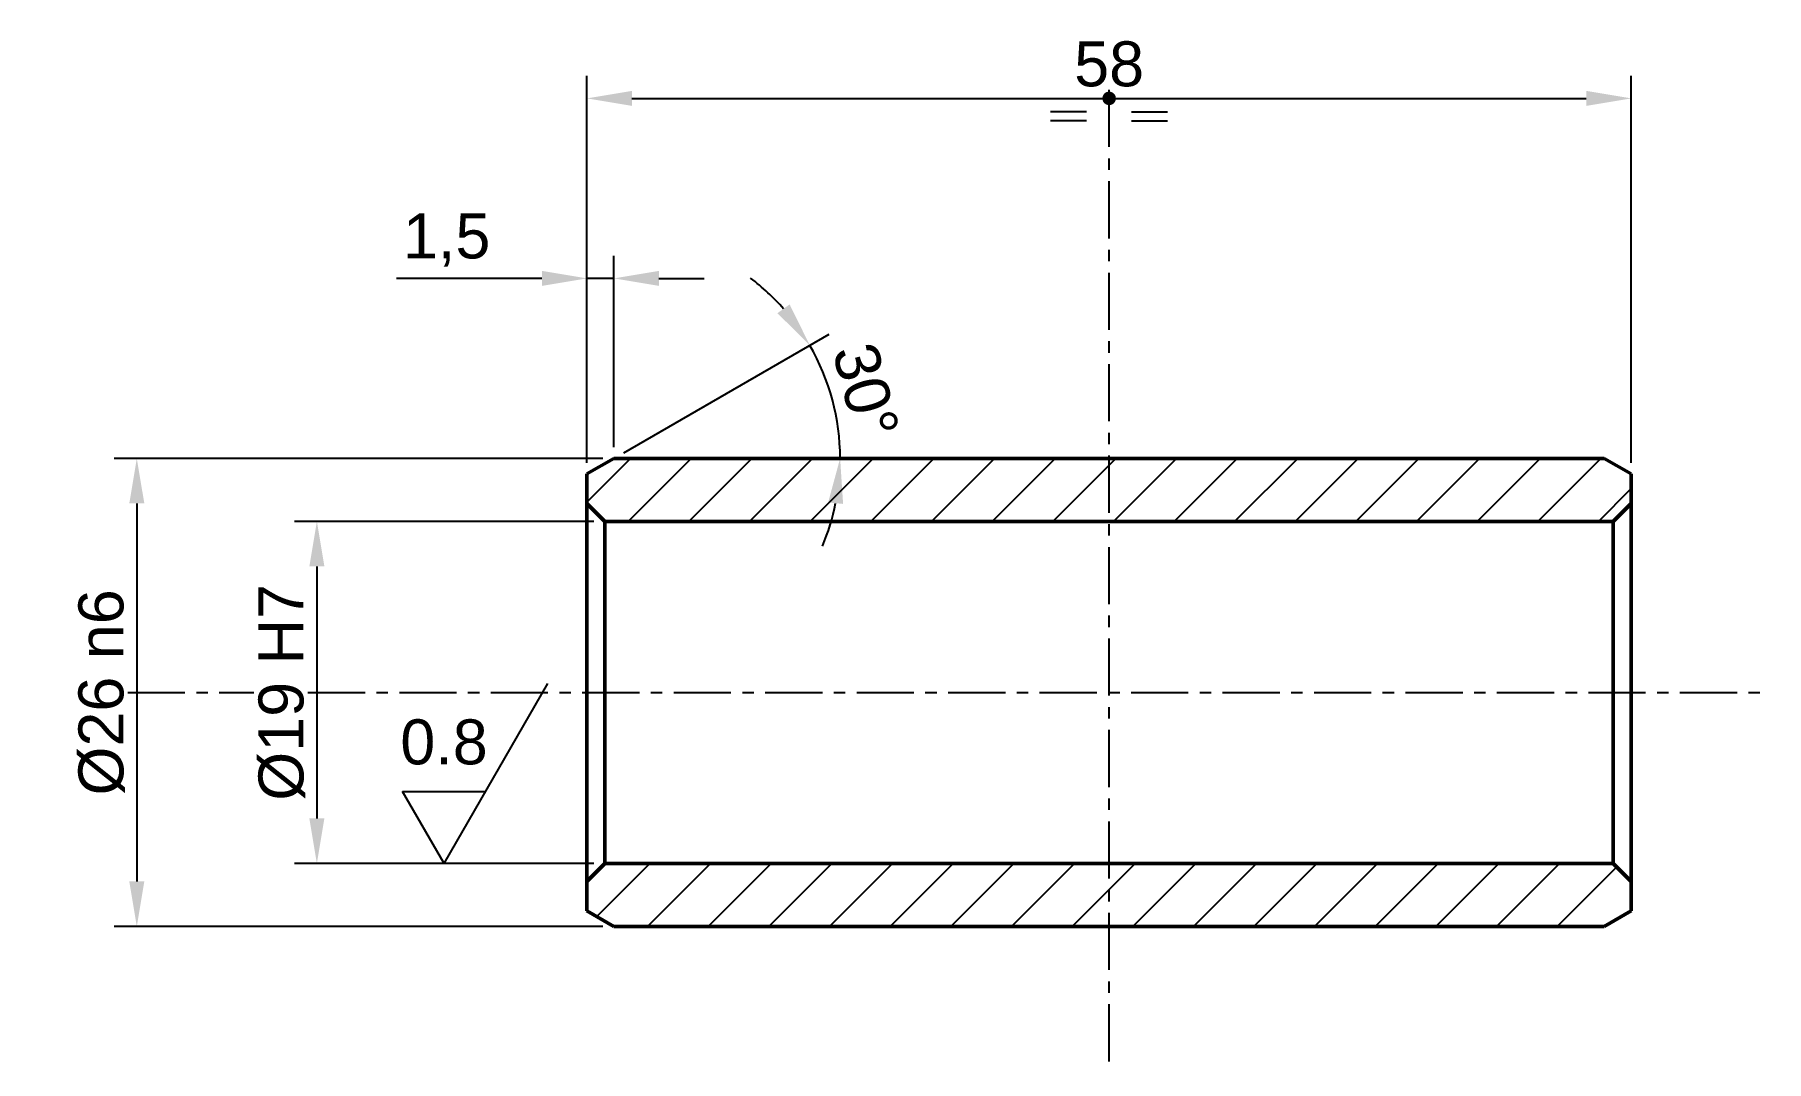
# Model space of a CAD drawing. Header units: millimetres. Extents: x 169.3 to 265.5, y 192.5 to 249.5.
import ezdxf
from ezdxf.enums import TextEntityAlignment as Align

# ---------------------------------------------------------------- set-up
doc = ezdxf.new("R2010")
doc.units = ezdxf.units.MM
doc.header["$LTSCALE"] = 0.1
doc.header["$PDSIZE"] = -5
doc.linetypes.add('CENTER', pattern=[50.8, 31.75, -6.35, 6.35, -6.35])
for name, color, linetype, lineweight in [('ASSE', 4, 'CENTER', 25), ('CONTORNO1', 7, 'Continuous', 50), ('QUOTA', 3, 'Continuous', 25), ('TRATTEGGIO', 1, 'Continuous', 25)]:
    doc.layers.add(name, color=color, linetype=linetype, lineweight=lineweight)
doc.styles.get("Standard").update_dxf_attribs({"font": 'arial.ttf'})
doc.dimstyles.new('ISO_1-1', dxfattribs={"dimtxt": 2.5, "dimasz": 2.5, "dimexe": 1.25, "dimexo": 0.625, "dimtad": 1, "dimtxsty": 'Standard', "dimcen": 2.5, "dimclrt": 2, "dimadec": 0, "dimazin": 0, "dimtfac": 1, "dimtmove": 0, "dimatfit": 3, "dimfxl": 1, "dimarcsym": 0})

# ---------------------------------------------------------------- blocks, each defined once
blk = doc.blocks.new('*D2')
at = {"layer": 'Defpoints', "color": 0}
for p in [(213.869, 228.181), (200, 225.134), (201.5, 226), (201.5, 226), (256.5, 226)]:
    blk.add_point(p, dxfattribs=at)
at = {"layer": 'QUOTA', "color": 0, "lineweight": -2}
blk.add_line((202.041, 226.312), (213.46, 232.905), dxfattribs=at)
for start, end in [(41.42365, 52.8473), (0, 30), (337.1527, 348.57635)]:
    blk.add_arc((201.5, 226), 12.56, start, end, dxfattribs=at)
at = {"layer": 'QUOTA', "color": 0}
for points in [[(210.579, 234.067), (211.256, 234.553), (212.377, 232.28)], [(214.225, 223.471), (213.396, 223.554), (214.06, 226)]]:
    blk.add_solid(points, dxfattribs=at)
at = {"layer": 'QUOTA', "color": 2, "insert": (215.484, 229.747), "char_height": 2.5, "attachment_point": 5, "rotation": 285}
blk.add_mtext('30%%d', dxfattribs=at)
blk = doc.blocks.new('*D4')
at = {"layer": 'Defpoints', "color": 0}
for p in [(200, 236), (200, 225.134), (201.5, 226)]:
    blk.add_point(p, dxfattribs=at)
at = {"layer": 'QUOTA', "color": 0, "lineweight": -2}
for p, q in [((200, 225.759), (200, 237.25)), ((201.5, 226.625), (201.5, 237.25)), ((197.5, 236), (189.42, 236)), ((201.5, 236), (200, 236)), ((204, 236), (206.5, 236))]:
    blk.add_line(p, q, dxfattribs=at)
at = {"layer": 'QUOTA', "color": 0}
for points in [[(197.5, 235.583), (197.5, 236.417), (200, 236)], [(204, 236.417), (204, 235.583), (201.5, 236)]]:
    blk.add_solid(points, dxfattribs=at)
at = {"layer": 'QUOTA', "color": 2, "insert": (192.21, 238.126), "char_height": 2.5, "attachment_point": 5}
blk.add_mtext('1,5', dxfattribs=at)
blk = doc.blocks.new('*D6')
at = {"layer": 'Defpoints', "color": 0}
for p in [(258, 246), (200, 225.134), (258, 225.134)]:
    blk.add_point(p, dxfattribs=at)
at = {"layer": 'QUOTA', "color": 0, "lineweight": -2}
for p, q in [((200, 225.759), (200, 247.25)), ((258, 225.759), (258, 247.25)), ((202.5, 246), (255.5, 246))]:
    blk.add_line(p, q, dxfattribs=at)
at = {"layer": 'QUOTA', "color": 0}
for points in [[(202.5, 246.417), (202.5, 245.583), (200, 246)], [(255.5, 245.583), (255.5, 246.417), (258, 246)]]:
    blk.add_solid(points, dxfattribs=at)
at = {"layer": 'QUOTA', "color": 2, "insert": (229, 247.901), "char_height": 2.5, "attachment_point": 5}
blk.add_mtext('58', dxfattribs=at)
blk = doc.blocks.new('*D7')
at = {"layer": 'Defpoints', "color": 0}
for p in [(201, 222.5), (185, 203.5), (201, 203.5)]:
    blk.add_point(p, dxfattribs=at)
at = {"layer": 'QUOTA', "color": 0, "lineweight": -2}
for p, q in [((200.375, 222.5), (183.75, 222.5)), ((185, 220), (185, 206)), ((200.375, 203.5), (183.75, 203.5))]:
    blk.add_line(p, q, dxfattribs=at)
at = {"layer": 'QUOTA', "color": 0}
for points in [[(185.417, 220), (184.583, 220), (185, 222.5)], [(184.583, 206), (185.417, 206), (185, 203.5)]]:
    blk.add_solid(points, dxfattribs=at)
at = {"layer": 'QUOTA', "color": 2, "insert": (183.054, 213), "char_height": 2.5, "attachment_point": 5, "rotation": 90}
blk.add_mtext('%%c19 H7', dxfattribs=at)
blk = doc.blocks.new('*D8')
at = {"layer": 'Defpoints', "color": 0}
for p in [(201.5, 226), (175, 200), (201.5, 200)]:
    blk.add_point(p, dxfattribs=at)
at = {"layer": 'QUOTA', "color": 0, "lineweight": -2}
for p, q in [((200.875, 226), (173.75, 226)), ((175, 223.5), (175, 202.5)), ((200.875, 200), (173.75, 200))]:
    blk.add_line(p, q, dxfattribs=at)
at = {"layer": 'QUOTA', "color": 0}
for points in [[(175.417, 223.5), (174.583, 223.5), (175, 226)], [(174.583, 202.5), (175.417, 202.5), (175, 200)]]:
    blk.add_solid(points, dxfattribs=at)
at = {"layer": 'QUOTA', "color": 2, "insert": (173.054, 213), "char_height": 2.5, "attachment_point": 5, "rotation": 90}
blk.add_mtext('%%c26 n6', dxfattribs=at)
blk = doc.blocks.new('Simbolo_Simmetria')
at = {"layer": 'QUOTA'}
for p, q in [((-1.25, -0.75), (-3.25, -0.75)), ((1.25, -0.75), (3.25, -0.75)), ((-1.25, -1.25), (-3.25, -1.25)), ((1.25, -1.25), (3.25, -1.25))]:
    blk.add_line(p, q, dxfattribs=at)
at = {"layer": 'QUOTA', "const_width": 0.375}
blk.add_lwpolyline([(-0.1875, 0, 1), (0.1875, 0, 1)], format="xyb", close=True, dxfattribs=at)
blk = doc.blocks.new('Rug_Lavorazione')
at = {"layer": 'QUOTA'}
for p, q in [((0, 0), (5.774, 10)), ((0, 0), (-2.309, 4)), ((-2.309, 4), (2.309, 4))]:
    blk.add_line(p, q, dxfattribs=at)
at = {"layer": 'QUOTA', "color": 2, "flags": 8}
blk.add_attdef('Rugosità', text='', height=2.5, dxfattribs=at).set_placement((0, 5.5), align=Align.CENTER)

msp = doc.modelspace()

# ---------------------------------------------------------------- hatches: boundary and pattern name
at = {"layer": 'TRATTEGGIO'}
h = msp.add_hatch(dxfattribs=at)
h.set_pattern_fill('ANSI31', color=256, scale=0.75, style=0)
h.paths.add_polyline_path([(258, 223.5), (258, 225.134), (256.5, 226), (201.5, 226), (200, 225.134), (200, 223.5), (201, 222.5), (257, 222.5)])
h.paths.add_polyline_path([(258, 200.866), (258, 202.5), (257, 203.5), (201, 203.5), (200, 202.5), (200, 200.866), (201.5, 200), (256.5, 200)])

# ---------------------------------------------------------------- linework, layer by layer
at = {"layer": 'ASSE'}
for p, q in [((229, 192.5), (229, 246.5)), ((174.5, 213), (181.5, 213)), ((184.5, 213), (265.5, 213))]:
    msp.add_line(p, q, dxfattribs=at)
at = {"layer": 'CONTORNO1'}
for p, q in [((201.5, 226), (200, 225.134)), ((200, 200.866), (200, 225.134)), ((201.5, 226), (256.5, 226)), ((256.5, 226), (258, 225.134)), ((258, 225.134), (258, 200.866)), ((200, 223.5), (201, 222.5)), ((258, 223.5), (257, 222.5)), ((201, 222.5), (257, 222.5)), ((201, 222.5), (201, 203.5)), ((257, 222.5), (257, 203.5)), ((200, 202.5), (201, 203.5)), ((201, 203.5), (257, 203.5)), ((258, 202.5), (257, 203.5)), ((201.5, 200), (200, 200.866)), ((256.5, 200), (258, 200.866)), ((256.5, 200), (201.5, 200))]:
    msp.add_line(p, q, dxfattribs=at)

# ---------------------------------------------------------------- block references
at = {"layer": 'QUOTA'}
msp.add_blockref('Simbolo_Simmetria', (229, 246), dxfattribs=at)
msp.add_blockref('Rug_Lavorazione', (192.062, 203.5), dxfattribs=at).add_auto_attribs({'Rugosità': '0.8'})

# ---------------------------------------------------------------- dimensions: what is measured, and where the dimension line sits
for base, p1, p2, picture, middle in [((258, 246), (200, 225.134), (258, 225.134), '*D6', (229, 247.901)), ((200, 236), (201.5, 226), (200, 225.134), '*D4', (192.21, 238.126))]:
    dim = msp.add_linear_dim(base=base, p1=p1, p2=p2, dimstyle='ISO_1-1', dxfattribs=at)
    dim.commit()
    dim.dimension.update_dxf_attribs({"geometry": picture, "text_midpoint": middle})
dim = msp.add_angular_dim_2l(base=(213.869, 228.181), line1=((201.5, 226), (200, 225.134)), line2=((201.5, 226), (256.5, 226)), dimstyle='ISO_1-1', dxfattribs=at)
dim.commit()
dim.dimension.update_dxf_attribs({"geometry": '*D2', "text_midpoint": (215.484, 229.747)})
for base, p1, p2, text, picture, middle in [((175, 200), (201.5, 226), (201.5, 200), '%%c<> n6', '*D8', (173.054, 213)), ((185, 203.5), (201, 222.5), (201, 203.5), '%%c<> H7', '*D7', (183.054, 213))]:
    dim = msp.add_linear_dim(base=base, p1=p1, p2=p2, angle=90, text=text, dimstyle='ISO_1-1', dxfattribs=at)
    dim.commit()
    dim.dimension.update_dxf_attribs({"geometry": picture, "text_midpoint": middle})

doc.saveas('drawing.dxf')
